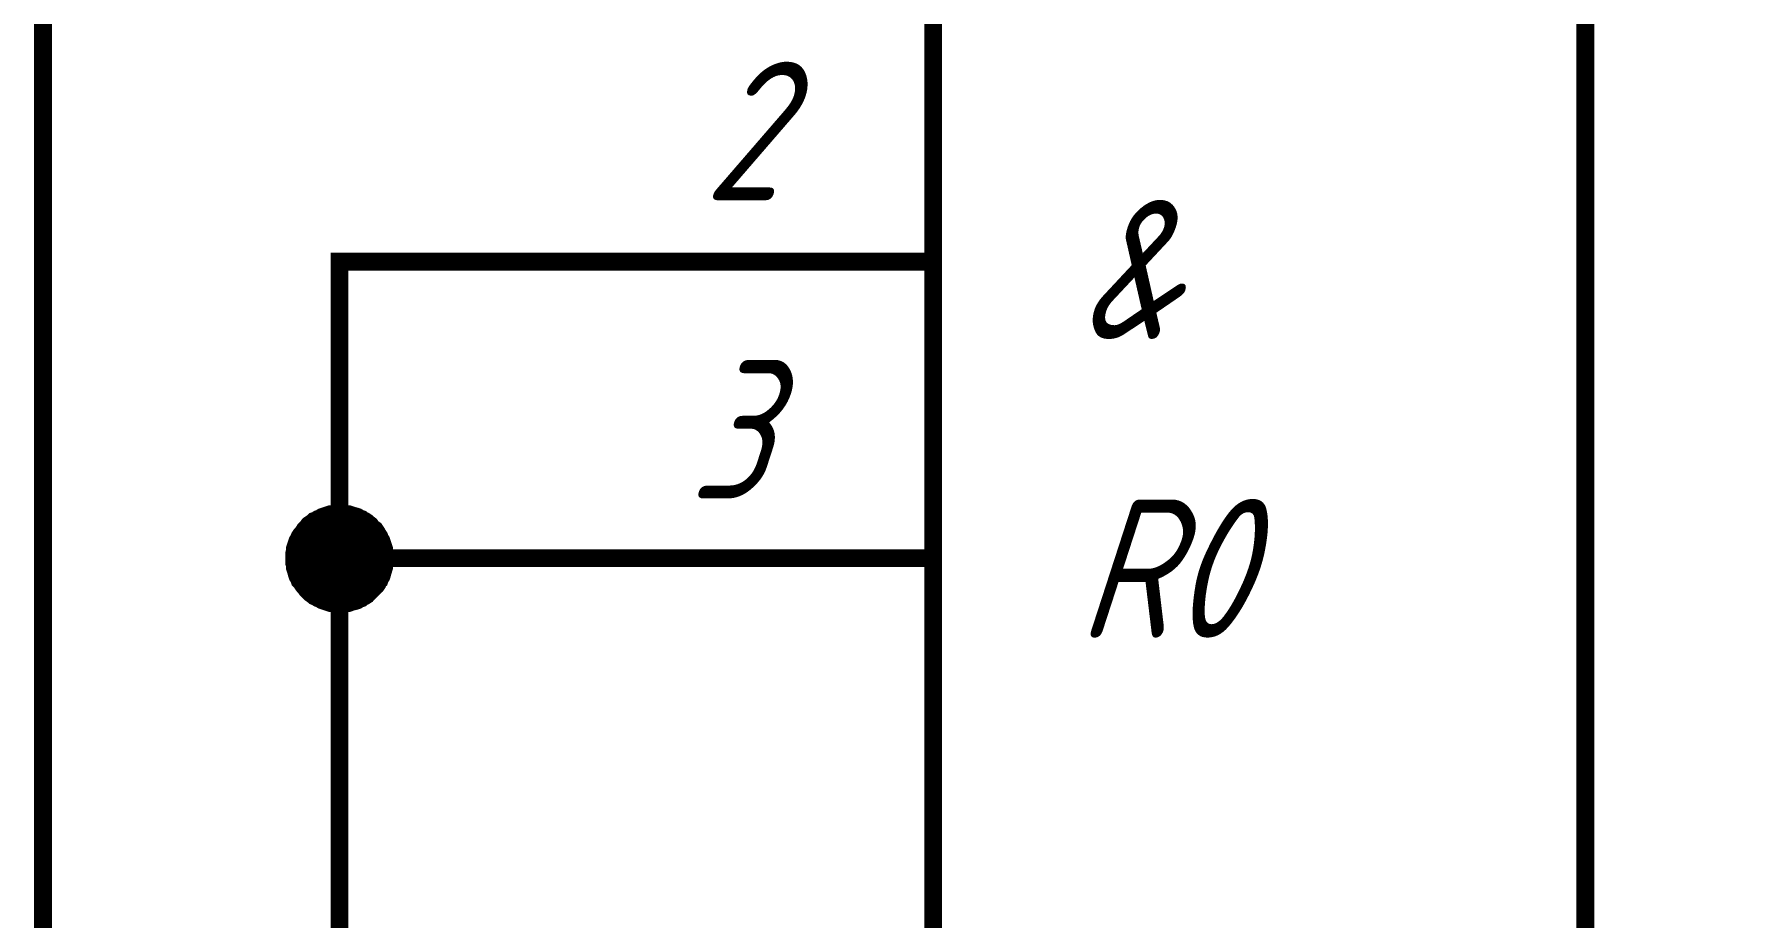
# Model space of a CAD drawing. Header units: millimetres. Extents: x 0 to 420, y 0 to 297.
# Drawn here: x 152.37 to 181.09, y 213.94 to 228.83 of the extents above; entities that cross this region are included whole.
import ezdxf

# ---------------------------------------------------------------- set-up
doc = ezdxf.new("R2010")
doc.units = ezdxf.units.MM
doc.layers.add('Sheet', color=255, linetype='Continuous')
doc.styles.add('GOST', font='', dxfattribs={"oblique": 18})
doc.styles.get('GOST').set_extended_font_data('GOST type A')

msp = doc.modelspace()

# ---------------------------------------------------------------- linework, layer by layer
at = {"layer": 'Sheet'}
for points, const_width in [([(167.515, 199.999), (167.515, 244.996)], 0.3), ([(178.507, 244.996), (178.507, 199.999)], 0.3), ([(162.53, 239.999), (152.515, 239.999), (152.515, 159.999), (226.999, 159.999), (372.485, 159.999), (372.485, 109.983), (369.993, 109.983)], 0.3), ([(157.511, 217.495), (157.511, 219.999), (157.511, 224.996), (162.519, 224.996)], 0.3), ([(167.515, 224.996), (162.519, 224.996)], 0.3), ([(156.748, 219.999), (156.748, 220.032), (156.748, 220.077), (156.759, 220.111), (156.759, 220.156), (156.77, 220.19), (156.781, 220.223), (156.793, 220.257), (156.804, 220.291), (156.826, 220.324), (156.838, 220.358), (156.86, 220.392), (156.882, 220.414), (156.905, 220.448), (156.927, 220.482), (156.95, 220.504), (156.972, 220.527), (156.995, 220.56), (157.028, 220.583), (157.062, 220.605), (157.085, 220.628), (157.118, 220.639), (157.152, 220.661), (157.186, 220.673), (157.219, 220.695), (157.253, 220.706), (157.287, 220.717), (157.32, 220.729), (157.354, 220.74), (157.399, 220.74), (157.433, 220.751), (157.478, 220.751), (157.511, 220.751)], 0.3), ([(156.748, 219.999), (156.748, 220.032), (156.748, 220.077), (156.759, 220.111), (156.759, 220.156), (156.77, 220.19), (156.781, 220.223), (156.793, 220.257), (156.804, 220.291), (156.826, 220.324), (156.838, 220.358), (156.86, 220.392), (156.882, 220.414), (156.905, 220.448), (156.927, 220.482), (156.95, 220.504), (156.972, 220.527), (156.995, 220.56), (157.028, 220.583), (157.062, 220.605), (157.085, 220.628), (157.118, 220.639), (157.152, 220.661), (157.186, 220.673), (157.219, 220.695), (157.253, 220.706), (157.287, 220.717), (157.32, 220.729), (157.354, 220.74), (157.399, 220.74), (157.433, 220.751), (157.478, 220.751), (157.511, 220.751)], 0.3), ([(156.748, 219.999), (156.748, 220.032), (156.748, 220.077), (156.759, 220.111), (156.759, 220.156), (156.77, 220.19), (156.781, 220.223), (156.793, 220.257), (156.804, 220.291), (156.826, 220.324), (156.838, 220.358), (156.86, 220.392), (156.882, 220.414), (156.905, 220.448), (156.927, 220.482), (156.95, 220.504), (156.972, 220.527), (156.995, 220.56), (157.028, 220.583), (157.062, 220.605), (157.085, 220.628), (157.118, 220.639), (157.152, 220.661), (157.186, 220.673), (157.219, 220.695), (157.253, 220.706), (157.287, 220.717), (157.32, 220.729), (157.354, 220.74), (157.399, 220.74), (157.433, 220.751), (157.478, 220.751), (157.511, 220.751)], 0.3), ([(156.748, 219.999), (156.748, 220.032), (156.748, 220.077), (156.759, 220.111), (156.759, 220.156), (156.77, 220.19), (156.781, 220.223), (156.793, 220.257), (156.804, 220.291), (156.826, 220.324), (156.838, 220.358), (156.86, 220.392), (156.882, 220.414), (156.905, 220.448), (156.927, 220.482), (156.95, 220.504), (156.972, 220.527), (156.995, 220.56), (157.028, 220.583), (157.062, 220.605), (157.085, 220.628), (157.118, 220.639), (157.152, 220.661), (157.186, 220.673), (157.219, 220.695), (157.253, 220.706), (157.287, 220.717), (157.32, 220.729), (157.354, 220.74), (157.399, 220.74), (157.433, 220.751), (157.478, 220.751), (157.511, 220.751)], 0.3), ([(156.748, 219.999), (156.748, 220.032), (156.748, 220.077), (156.759, 220.111), (156.759, 220.156), (156.77, 220.19), (156.781, 220.223), (156.793, 220.257), (156.804, 220.291), (156.826, 220.324), (156.838, 220.358), (156.86, 220.392), (156.882, 220.414), (156.905, 220.448), (156.927, 220.482), (156.95, 220.504), (156.972, 220.527), (156.995, 220.56), (157.028, 220.583), (157.062, 220.605), (157.085, 220.628), (157.118, 220.639), (157.152, 220.661), (157.186, 220.673), (157.219, 220.695), (157.253, 220.706), (157.287, 220.717), (157.32, 220.729), (157.354, 220.74), (157.399, 220.74), (157.433, 220.751), (157.478, 220.751), (157.511, 220.751)], 0.0991), ([(156.748, 219.999), (156.748, 220.032), (156.748, 220.077), (156.759, 220.111), (156.759, 220.156), (156.77, 220.19), (156.781, 220.223), (156.793, 220.257), (156.804, 220.291), (156.826, 220.324), (156.838, 220.358), (156.86, 220.392), (156.882, 220.414), (156.905, 220.448), (156.927, 220.482), (156.95, 220.504), (156.972, 220.527), (156.995, 220.56), (157.028, 220.583), (157.062, 220.605), (157.085, 220.628), (157.118, 220.639), (157.152, 220.661), (157.186, 220.673), (157.219, 220.695), (157.253, 220.706), (157.287, 220.717), (157.32, 220.729), (157.354, 220.74), (157.399, 220.74), (157.433, 220.751), (157.478, 220.751), (157.511, 220.751)], 0.0991), ([(156.748, 219.999), (156.748, 220.032), (156.748, 220.077), (156.759, 220.111), (156.759, 220.156), (156.77, 220.19), (156.781, 220.223), (156.793, 220.257), (156.804, 220.291), (156.826, 220.324), (156.838, 220.358), (156.86, 220.392), (156.882, 220.414), (156.905, 220.448), (156.927, 220.482), (156.95, 220.504), (156.972, 220.527), (156.995, 220.56), (157.028, 220.583), (157.062, 220.605), (157.085, 220.628), (157.118, 220.639), (157.152, 220.661), (157.186, 220.673), (157.219, 220.695), (157.253, 220.706), (157.287, 220.717), (157.32, 220.729), (157.354, 220.74), (157.399, 220.74), (157.433, 220.751), (157.478, 220.751), (157.511, 220.751)], 0.0991), ([(156.748, 219.999), (156.748, 220.032), (156.748, 220.077), (156.759, 220.111), (156.759, 220.156), (156.77, 220.19), (156.781, 220.223), (156.793, 220.257), (156.804, 220.291), (156.826, 220.324), (156.838, 220.358), (156.86, 220.392), (156.882, 220.414), (156.905, 220.448), (156.927, 220.482), (156.95, 220.504), (156.972, 220.527), (156.995, 220.56), (157.028, 220.583), (157.062, 220.605), (157.085, 220.628), (157.118, 220.639), (157.152, 220.661), (157.186, 220.673), (157.219, 220.695), (157.253, 220.706), (157.287, 220.717), (157.32, 220.729), (157.354, 220.74), (157.399, 220.74), (157.433, 220.751), (157.478, 220.751), (157.511, 220.751)], 0.0991), ([(157.511, 220.751), (157.511, 220.751)], 0.3), ([(157.511, 220.751), (157.556, 220.751), (157.59, 220.751), (157.624, 220.74), (157.668, 220.74), (157.702, 220.729), (157.736, 220.717), (157.781, 220.706), (157.814, 220.695), (157.848, 220.673), (157.882, 220.661), (157.904, 220.639), (157.938, 220.628), (157.972, 220.605), (157.994, 220.583), (158.028, 220.56), (158.05, 220.527), (158.073, 220.504), (158.106, 220.482), (158.129, 220.448), (158.151, 220.414), (158.162, 220.392), (158.185, 220.358), (158.196, 220.324), (158.219, 220.291), (158.23, 220.257), (158.241, 220.223), (158.252, 220.19), (158.263, 220.156), (158.263, 220.111), (158.275, 220.077), (158.275, 220.032), (158.275, 219.999)], 0.3), ([(157.511, 220.751), (157.511, 220.751)], 0.3), ([(157.511, 220.751), (157.556, 220.751), (157.59, 220.751), (157.624, 220.74), (157.668, 220.74), (157.702, 220.729), (157.736, 220.717), (157.781, 220.706), (157.814, 220.695), (157.848, 220.673), (157.882, 220.661), (157.904, 220.639), (157.938, 220.628), (157.972, 220.605), (157.994, 220.583), (158.028, 220.56), (158.05, 220.527), (158.073, 220.504), (158.106, 220.482), (158.129, 220.448), (158.151, 220.414), (158.162, 220.392), (158.185, 220.358), (158.196, 220.324), (158.219, 220.291), (158.23, 220.257), (158.241, 220.223), (158.252, 220.19), (158.263, 220.156), (158.263, 220.111), (158.275, 220.077), (158.275, 220.032), (158.275, 219.999)], 0.3), ([(157.511, 220.751), (157.511, 220.751)], 0.3), ([(157.511, 220.751), (157.556, 220.751), (157.59, 220.751), (157.624, 220.74), (157.668, 220.74), (157.702, 220.729), (157.736, 220.717), (157.781, 220.706), (157.814, 220.695), (157.848, 220.673), (157.882, 220.661), (157.904, 220.639), (157.938, 220.628), (157.972, 220.605), (157.994, 220.583), (158.028, 220.56), (158.05, 220.527), (158.073, 220.504), (158.106, 220.482), (158.129, 220.448), (158.151, 220.414), (158.162, 220.392), (158.185, 220.358), (158.196, 220.324), (158.219, 220.291), (158.23, 220.257), (158.241, 220.223), (158.252, 220.19), (158.263, 220.156), (158.263, 220.111), (158.275, 220.077), (158.275, 220.032), (158.275, 219.999)], 0.3), ([(157.511, 220.751), (157.511, 220.751)], 0.3), ([(157.511, 220.751), (157.556, 220.751), (157.59, 220.751), (157.624, 220.74), (157.668, 220.74), (157.702, 220.729), (157.736, 220.717), (157.781, 220.706), (157.814, 220.695), (157.848, 220.673), (157.882, 220.661), (157.904, 220.639), (157.938, 220.628), (157.972, 220.605), (157.994, 220.583), (158.028, 220.56), (158.05, 220.527), (158.073, 220.504), (158.106, 220.482), (158.129, 220.448), (158.151, 220.414), (158.162, 220.392), (158.185, 220.358), (158.196, 220.324), (158.219, 220.291), (158.23, 220.257), (158.241, 220.223), (158.252, 220.19), (158.263, 220.156), (158.263, 220.111), (158.275, 220.077), (158.275, 220.032), (158.275, 219.999)], 0.3), ([(157.511, 220.751), (157.511, 220.751)], 0.0991), ([(157.511, 220.751), (157.556, 220.751), (157.59, 220.751), (157.624, 220.74), (157.668, 220.74), (157.702, 220.729), (157.736, 220.717), (157.781, 220.706), (157.814, 220.695), (157.848, 220.673), (157.882, 220.661), (157.904, 220.639), (157.938, 220.628), (157.972, 220.605), (157.994, 220.583), (158.028, 220.56), (158.05, 220.527), (158.073, 220.504), (158.106, 220.482), (158.129, 220.448), (158.151, 220.414), (158.162, 220.392), (158.185, 220.358), (158.196, 220.324), (158.219, 220.291), (158.23, 220.257), (158.241, 220.223), (158.252, 220.19), (158.263, 220.156), (158.263, 220.111), (158.275, 220.077), (158.275, 220.032), (158.275, 219.999)], 0.0991), ([(157.511, 220.751), (157.511, 220.751)], 0.0991), ([(157.511, 220.751), (157.556, 220.751), (157.59, 220.751), (157.624, 220.74), (157.668, 220.74), (157.702, 220.729), (157.736, 220.717), (157.781, 220.706), (157.814, 220.695), (157.848, 220.673), (157.882, 220.661), (157.904, 220.639), (157.938, 220.628), (157.972, 220.605), (157.994, 220.583), (158.028, 220.56), (158.05, 220.527), (158.073, 220.504), (158.106, 220.482), (158.129, 220.448), (158.151, 220.414), (158.162, 220.392), (158.185, 220.358), (158.196, 220.324), (158.219, 220.291), (158.23, 220.257), (158.241, 220.223), (158.252, 220.19), (158.263, 220.156), (158.263, 220.111), (158.275, 220.077), (158.275, 220.032), (158.275, 219.999)], 0.0991), ([(157.511, 220.751), (157.511, 220.751)], 0.0991), ([(157.511, 220.751), (157.556, 220.751), (157.59, 220.751), (157.624, 220.74), (157.668, 220.74), (157.702, 220.729), (157.736, 220.717), (157.781, 220.706), (157.814, 220.695), (157.848, 220.673), (157.882, 220.661), (157.904, 220.639), (157.938, 220.628), (157.972, 220.605), (157.994, 220.583), (158.028, 220.56), (158.05, 220.527), (158.073, 220.504), (158.106, 220.482), (158.129, 220.448), (158.151, 220.414), (158.162, 220.392), (158.185, 220.358), (158.196, 220.324), (158.219, 220.291), (158.23, 220.257), (158.241, 220.223), (158.252, 220.19), (158.263, 220.156), (158.263, 220.111), (158.275, 220.077), (158.275, 220.032), (158.275, 219.999)], 0.0991), ([(157.511, 220.751), (157.511, 220.751)], 0.0991), ([(157.511, 220.751), (157.556, 220.751), (157.59, 220.751), (157.624, 220.74), (157.668, 220.74), (157.702, 220.729), (157.736, 220.717), (157.781, 220.706), (157.814, 220.695), (157.848, 220.673), (157.882, 220.661), (157.904, 220.639), (157.938, 220.628), (157.972, 220.605), (157.994, 220.583), (158.028, 220.56), (158.05, 220.527), (158.073, 220.504), (158.106, 220.482), (158.129, 220.448), (158.151, 220.414), (158.162, 220.392), (158.185, 220.358), (158.196, 220.324), (158.219, 220.291), (158.23, 220.257), (158.241, 220.223), (158.252, 220.19), (158.263, 220.156), (158.263, 220.111), (158.275, 220.077), (158.275, 220.032), (158.275, 219.999)], 0.0991), ([(157.511, 219.235), (157.478, 219.235), (157.433, 219.235), (157.399, 219.246), (157.354, 219.246), (157.32, 219.258), (157.287, 219.269), (157.253, 219.28), (157.219, 219.291), (157.186, 219.314), (157.152, 219.325), (157.118, 219.347), (157.085, 219.359), (157.062, 219.381), (157.028, 219.404), (156.995, 219.437), (156.972, 219.46), (156.95, 219.482), (156.927, 219.516), (156.905, 219.538), (156.882, 219.572), (156.86, 219.606), (156.838, 219.628), (156.826, 219.662), (156.804, 219.696), (156.793, 219.729), (156.781, 219.774), (156.77, 219.808), (156.759, 219.842), (156.759, 219.886), (156.748, 219.92), (156.748, 219.954), (156.748, 219.999)], 0.3), ([(156.748, 219.999), (156.748, 219.999)], 0.3), ([(157.511, 219.235), (157.478, 219.235), (157.433, 219.235), (157.399, 219.246), (157.354, 219.246), (157.32, 219.258), (157.287, 219.269), (157.253, 219.28), (157.219, 219.291), (157.186, 219.314), (157.152, 219.325), (157.118, 219.347), (157.085, 219.359), (157.062, 219.381), (157.028, 219.404), (156.995, 219.437), (156.972, 219.46), (156.95, 219.482), (156.927, 219.516), (156.905, 219.538), (156.882, 219.572), (156.86, 219.606), (156.838, 219.628), (156.826, 219.662), (156.804, 219.696), (156.793, 219.729), (156.781, 219.774), (156.77, 219.808), (156.759, 219.842), (156.759, 219.886), (156.748, 219.92), (156.748, 219.954), (156.748, 219.999)], 0.3), ([(156.748, 219.999), (156.748, 219.999)], 0.3), ([(157.511, 219.235), (157.478, 219.235), (157.433, 219.235), (157.399, 219.246), (157.354, 219.246), (157.32, 219.258), (157.287, 219.269), (157.253, 219.28), (157.219, 219.291), (157.186, 219.314), (157.152, 219.325), (157.118, 219.347), (157.085, 219.359), (157.062, 219.381), (157.028, 219.404), (156.995, 219.437), (156.972, 219.46), (156.95, 219.482), (156.927, 219.516), (156.905, 219.538), (156.882, 219.572), (156.86, 219.606), (156.838, 219.628), (156.826, 219.662), (156.804, 219.696), (156.793, 219.729), (156.781, 219.774), (156.77, 219.808), (156.759, 219.842), (156.759, 219.886), (156.748, 219.92), (156.748, 219.954), (156.748, 219.999)], 0.3), ([(156.748, 219.999), (156.748, 219.999)], 0.3), ([(157.511, 219.235), (157.478, 219.235), (157.433, 219.235), (157.399, 219.246), (157.354, 219.246), (157.32, 219.258), (157.287, 219.269), (157.253, 219.28), (157.219, 219.291), (157.186, 219.314), (157.152, 219.325), (157.118, 219.347), (157.085, 219.359), (157.062, 219.381), (157.028, 219.404), (156.995, 219.437), (156.972, 219.46), (156.95, 219.482), (156.927, 219.516), (156.905, 219.538), (156.882, 219.572), (156.86, 219.606), (156.838, 219.628), (156.826, 219.662), (156.804, 219.696), (156.793, 219.729), (156.781, 219.774), (156.77, 219.808), (156.759, 219.842), (156.759, 219.886), (156.748, 219.92), (156.748, 219.954), (156.748, 219.999)], 0.3), ([(156.748, 219.999), (156.748, 219.999)], 0.3), ([(162.519, 219.999), (157.511, 219.999)], 0.3), ([(158.275, 219.999), (158.275, 219.954), (158.275, 219.92), (158.263, 219.886), (158.263, 219.842), (158.252, 219.808), (158.241, 219.774), (158.23, 219.729), (158.219, 219.696), (158.196, 219.662), (158.185, 219.628), (158.162, 219.606), (158.151, 219.572), (158.129, 219.538), (158.106, 219.516), (158.073, 219.482), (158.05, 219.46), (158.028, 219.437), (157.994, 219.404), (157.972, 219.381), (157.938, 219.359), (157.904, 219.347), (157.882, 219.325), (157.848, 219.314), (157.814, 219.291), (157.781, 219.28), (157.736, 219.269), (157.702, 219.258), (157.668, 219.246), (157.624, 219.246), (157.59, 219.235), (157.556, 219.235), (157.511, 219.235)], 0.3), ([(158.275, 219.999), (158.275, 219.954), (158.275, 219.92), (158.263, 219.886), (158.263, 219.842), (158.252, 219.808), (158.241, 219.774), (158.23, 219.729), (158.219, 219.696), (158.196, 219.662), (158.185, 219.628), (158.162, 219.606), (158.151, 219.572), (158.129, 219.538), (158.106, 219.516), (158.073, 219.482), (158.05, 219.46), (158.028, 219.437), (157.994, 219.404), (157.972, 219.381), (157.938, 219.359), (157.904, 219.347), (157.882, 219.325), (157.848, 219.314), (157.814, 219.291), (157.781, 219.28), (157.736, 219.269), (157.702, 219.258), (157.668, 219.246), (157.624, 219.246), (157.59, 219.235), (157.556, 219.235), (157.511, 219.235)], 0.3), ([(158.275, 219.999), (158.275, 219.954), (158.275, 219.92), (158.263, 219.886), (158.263, 219.842), (158.252, 219.808), (158.241, 219.774), (158.23, 219.729), (158.219, 219.696), (158.196, 219.662), (158.185, 219.628), (158.162, 219.606), (158.151, 219.572), (158.129, 219.538), (158.106, 219.516), (158.073, 219.482), (158.05, 219.46), (158.028, 219.437), (157.994, 219.404), (157.972, 219.381), (157.938, 219.359), (157.904, 219.347), (157.882, 219.325), (157.848, 219.314), (157.814, 219.291), (157.781, 219.28), (157.736, 219.269), (157.702, 219.258), (157.668, 219.246), (157.624, 219.246), (157.59, 219.235), (157.556, 219.235), (157.511, 219.235)], 0.3), ([(158.275, 219.999), (158.275, 219.954), (158.275, 219.92), (158.263, 219.886), (158.263, 219.842), (158.252, 219.808), (158.241, 219.774), (158.23, 219.729), (158.219, 219.696), (158.196, 219.662), (158.185, 219.628), (158.162, 219.606), (158.151, 219.572), (158.129, 219.538), (158.106, 219.516), (158.073, 219.482), (158.05, 219.46), (158.028, 219.437), (157.994, 219.404), (157.972, 219.381), (157.938, 219.359), (157.904, 219.347), (157.882, 219.325), (157.848, 219.314), (157.814, 219.291), (157.781, 219.28), (157.736, 219.269), (157.702, 219.258), (157.668, 219.246), (157.624, 219.246), (157.59, 219.235), (157.556, 219.235), (157.511, 219.235)], 0.3), ([(158.275, 219.999), (158.275, 219.999), (158.275, 219.999), (158.275, 219.999), (158.275, 219.999), (158.275, 219.999), (158.275, 219.999), (158.275, 219.999), (158.275, 219.999), (158.275, 219.999), (158.275, 219.999), (158.275, 219.999), (158.275, 219.999), (158.275, 219.999), (158.275, 219.999), (158.275, 219.999), (158.275, 219.999), (158.275, 219.999), (158.275, 219.999), (158.275, 219.999), (158.275, 219.999), (158.275, 219.999), (158.275, 219.999), (158.275, 219.999), (158.275, 219.999), (158.275, 219.999), (158.275, 219.999), (158.275, 219.999), (158.275, 219.999), (158.275, 219.999), (158.275, 219.999), (158.275, 219.999), (158.275, 219.999)], 0.3), ([(158.275, 219.999), (158.275, 219.999)], 0.3), ([(158.275, 219.999), (158.275, 219.999), (158.275, 219.999), (158.275, 219.999), (158.275, 219.999), (158.275, 219.999), (158.275, 219.999), (158.275, 219.999), (158.275, 219.999), (158.275, 219.999), (158.275, 219.999), (158.275, 219.999), (158.275, 219.999), (158.275, 219.999), (158.275, 219.999), (158.275, 219.999), (158.275, 219.999), (158.275, 219.999), (158.275, 219.999), (158.275, 219.999), (158.275, 219.999), (158.275, 219.999), (158.275, 219.999), (158.275, 219.999), (158.275, 219.999), (158.275, 219.999), (158.275, 219.999), (158.275, 219.999), (158.275, 219.999), (158.275, 219.999), (158.275, 219.999), (158.275, 219.999), (158.275, 219.999)], 0.3), ([(158.275, 219.999), (158.275, 219.999)], 0.3), ([(158.275, 219.999), (158.275, 219.999), (158.275, 219.999), (158.275, 219.999), (158.275, 219.999), (158.275, 219.999), (158.275, 219.999), (158.275, 219.999), (158.275, 219.999), (158.275, 219.999), (158.275, 219.999), (158.275, 219.999), (158.275, 219.999), (158.275, 219.999), (158.275, 219.999), (158.275, 219.999), (158.275, 219.999), (158.275, 219.999), (158.275, 219.999), (158.275, 219.999), (158.275, 219.999), (158.275, 219.999), (158.275, 219.999), (158.275, 219.999), (158.275, 219.999), (158.275, 219.999), (158.275, 219.999), (158.275, 219.999), (158.275, 219.999), (158.275, 219.999), (158.275, 219.999), (158.275, 219.999), (158.275, 219.999)], 0.3), ([(158.275, 219.999), (158.275, 219.999)], 0.3), ([(158.275, 219.999), (158.275, 219.999), (158.275, 219.999), (158.275, 219.999), (158.275, 219.999), (158.275, 219.999), (158.275, 219.999), (158.275, 219.999), (158.275, 219.999), (158.275, 219.999), (158.275, 219.999), (158.275, 219.999), (158.275, 219.999), (158.275, 219.999), (158.275, 219.999), (158.275, 219.999), (158.275, 219.999), (158.275, 219.999), (158.275, 219.999), (158.275, 219.999), (158.275, 219.999), (158.275, 219.999), (158.275, 219.999), (158.275, 219.999), (158.275, 219.999), (158.275, 219.999), (158.275, 219.999), (158.275, 219.999), (158.275, 219.999), (158.275, 219.999), (158.275, 219.999), (158.275, 219.999), (158.275, 219.999)], 0.3), ([(158.275, 219.999), (158.275, 219.999)], 0.3), ([(167.515, 219.999), (162.519, 219.999)], 0.3), ([(157.511, 219.235), (157.478, 219.235), (157.433, 219.235), (157.399, 219.246), (157.354, 219.246), (157.32, 219.258), (157.287, 219.269), (157.253, 219.28), (157.219, 219.291), (157.186, 219.314), (157.152, 219.325), (157.118, 219.347), (157.085, 219.359), (157.062, 219.381), (157.028, 219.404), (156.995, 219.437), (156.972, 219.46), (156.95, 219.482), (156.927, 219.516), (156.905, 219.538), (156.882, 219.572), (156.86, 219.606), (156.838, 219.628), (156.826, 219.662), (156.804, 219.696), (156.793, 219.729), (156.781, 219.774), (156.77, 219.808), (156.759, 219.842), (156.759, 219.886), (156.748, 219.92), (156.748, 219.954), (156.748, 219.999)], 0.0991), ([(156.748, 219.999), (156.748, 219.999)], 0.0991), ([(157.511, 219.235), (157.478, 219.235), (157.433, 219.235), (157.399, 219.246), (157.354, 219.246), (157.32, 219.258), (157.287, 219.269), (157.253, 219.28), (157.219, 219.291), (157.186, 219.314), (157.152, 219.325), (157.118, 219.347), (157.085, 219.359), (157.062, 219.381), (157.028, 219.404), (156.995, 219.437), (156.972, 219.46), (156.95, 219.482), (156.927, 219.516), (156.905, 219.538), (156.882, 219.572), (156.86, 219.606), (156.838, 219.628), (156.826, 219.662), (156.804, 219.696), (156.793, 219.729), (156.781, 219.774), (156.77, 219.808), (156.759, 219.842), (156.759, 219.886), (156.748, 219.92), (156.748, 219.954), (156.748, 219.999)], 0.0991), ([(156.748, 219.999), (156.748, 219.999)], 0.0991), ([(157.511, 219.235), (157.478, 219.235), (157.433, 219.235), (157.399, 219.246), (157.354, 219.246), (157.32, 219.258), (157.287, 219.269), (157.253, 219.28), (157.219, 219.291), (157.186, 219.314), (157.152, 219.325), (157.118, 219.347), (157.085, 219.359), (157.062, 219.381), (157.028, 219.404), (156.995, 219.437), (156.972, 219.46), (156.95, 219.482), (156.927, 219.516), (156.905, 219.538), (156.882, 219.572), (156.86, 219.606), (156.838, 219.628), (156.826, 219.662), (156.804, 219.696), (156.793, 219.729), (156.781, 219.774), (156.77, 219.808), (156.759, 219.842), (156.759, 219.886), (156.748, 219.92), (156.748, 219.954), (156.748, 219.999)], 0.0991), ([(156.748, 219.999), (156.748, 219.999)], 0.0991), ([(157.511, 219.235), (157.478, 219.235), (157.433, 219.235), (157.399, 219.246), (157.354, 219.246), (157.32, 219.258), (157.287, 219.269), (157.253, 219.28), (157.219, 219.291), (157.186, 219.314), (157.152, 219.325), (157.118, 219.347), (157.085, 219.359), (157.062, 219.381), (157.028, 219.404), (156.995, 219.437), (156.972, 219.46), (156.95, 219.482), (156.927, 219.516), (156.905, 219.538), (156.882, 219.572), (156.86, 219.606), (156.838, 219.628), (156.826, 219.662), (156.804, 219.696), (156.793, 219.729), (156.781, 219.774), (156.77, 219.808), (156.759, 219.842), (156.759, 219.886), (156.748, 219.92), (156.748, 219.954), (156.748, 219.999)], 0.0991), ([(156.748, 219.999), (156.748, 219.999)], 0.0991), ([(158.275, 219.999), (158.275, 219.954), (158.275, 219.92), (158.263, 219.886), (158.263, 219.842), (158.252, 219.808), (158.241, 219.774), (158.23, 219.729), (158.219, 219.696), (158.196, 219.662), (158.185, 219.628), (158.162, 219.606), (158.151, 219.572), (158.129, 219.538), (158.106, 219.516), (158.073, 219.482), (158.05, 219.46), (158.028, 219.437), (157.994, 219.404), (157.972, 219.381), (157.938, 219.359), (157.904, 219.347), (157.882, 219.325), (157.848, 219.314), (157.814, 219.291), (157.781, 219.28), (157.736, 219.269), (157.702, 219.258), (157.668, 219.246), (157.624, 219.246), (157.59, 219.235), (157.556, 219.235), (157.511, 219.235)], 0.0991), ([(158.275, 219.999), (158.275, 219.954), (158.275, 219.92), (158.263, 219.886), (158.263, 219.842), (158.252, 219.808), (158.241, 219.774), (158.23, 219.729), (158.219, 219.696), (158.196, 219.662), (158.185, 219.628), (158.162, 219.606), (158.151, 219.572), (158.129, 219.538), (158.106, 219.516), (158.073, 219.482), (158.05, 219.46), (158.028, 219.437), (157.994, 219.404), (157.972, 219.381), (157.938, 219.359), (157.904, 219.347), (157.882, 219.325), (157.848, 219.314), (157.814, 219.291), (157.781, 219.28), (157.736, 219.269), (157.702, 219.258), (157.668, 219.246), (157.624, 219.246), (157.59, 219.235), (157.556, 219.235), (157.511, 219.235)], 0.0991), ([(158.275, 219.999), (158.275, 219.954), (158.275, 219.92), (158.263, 219.886), (158.263, 219.842), (158.252, 219.808), (158.241, 219.774), (158.23, 219.729), (158.219, 219.696), (158.196, 219.662), (158.185, 219.628), (158.162, 219.606), (158.151, 219.572), (158.129, 219.538), (158.106, 219.516), (158.073, 219.482), (158.05, 219.46), (158.028, 219.437), (157.994, 219.404), (157.972, 219.381), (157.938, 219.359), (157.904, 219.347), (157.882, 219.325), (157.848, 219.314), (157.814, 219.291), (157.781, 219.28), (157.736, 219.269), (157.702, 219.258), (157.668, 219.246), (157.624, 219.246), (157.59, 219.235), (157.556, 219.235), (157.511, 219.235)], 0.0991), ([(158.275, 219.999), (158.275, 219.954), (158.275, 219.92), (158.263, 219.886), (158.263, 219.842), (158.252, 219.808), (158.241, 219.774), (158.23, 219.729), (158.219, 219.696), (158.196, 219.662), (158.185, 219.628), (158.162, 219.606), (158.151, 219.572), (158.129, 219.538), (158.106, 219.516), (158.073, 219.482), (158.05, 219.46), (158.028, 219.437), (157.994, 219.404), (157.972, 219.381), (157.938, 219.359), (157.904, 219.347), (157.882, 219.325), (157.848, 219.314), (157.814, 219.291), (157.781, 219.28), (157.736, 219.269), (157.702, 219.258), (157.668, 219.246), (157.624, 219.246), (157.59, 219.235), (157.556, 219.235), (157.511, 219.235)], 0.0991), ([(158.275, 219.999), (158.275, 219.999), (158.275, 219.999), (158.275, 219.999), (158.275, 219.999), (158.275, 219.999), (158.275, 219.999), (158.275, 219.999), (158.275, 219.999), (158.275, 219.999), (158.275, 219.999), (158.275, 219.999), (158.275, 219.999), (158.275, 219.999), (158.275, 219.999), (158.275, 219.999), (158.275, 219.999), (158.275, 219.999), (158.275, 219.999), (158.275, 219.999), (158.275, 219.999), (158.275, 219.999), (158.275, 219.999), (158.275, 219.999), (158.275, 219.999), (158.275, 219.999), (158.275, 219.999), (158.275, 219.999), (158.275, 219.999), (158.275, 219.999), (158.275, 219.999), (158.275, 219.999), (158.275, 219.999)], 0.0991), ([(158.275, 219.999), (158.275, 219.999)], 0.0991), ([(158.275, 219.999), (158.275, 219.999), (158.275, 219.999), (158.275, 219.999), (158.275, 219.999), (158.275, 219.999), (158.275, 219.999), (158.275, 219.999), (158.275, 219.999), (158.275, 219.999), (158.275, 219.999), (158.275, 219.999), (158.275, 219.999), (158.275, 219.999), (158.275, 219.999), (158.275, 219.999), (158.275, 219.999), (158.275, 219.999), (158.275, 219.999), (158.275, 219.999), (158.275, 219.999), (158.275, 219.999), (158.275, 219.999), (158.275, 219.999), (158.275, 219.999), (158.275, 219.999), (158.275, 219.999), (158.275, 219.999), (158.275, 219.999), (158.275, 219.999), (158.275, 219.999), (158.275, 219.999), (158.275, 219.999)], 0.0991), ([(158.275, 219.999), (158.275, 219.999)], 0.0991), ([(158.275, 219.999), (158.275, 219.999), (158.275, 219.999), (158.275, 219.999), (158.275, 219.999), (158.275, 219.999), (158.275, 219.999), (158.275, 219.999), (158.275, 219.999), (158.275, 219.999), (158.275, 219.999), (158.275, 219.999), (158.275, 219.999), (158.275, 219.999), (158.275, 219.999), (158.275, 219.999), (158.275, 219.999), (158.275, 219.999), (158.275, 219.999), (158.275, 219.999), (158.275, 219.999), (158.275, 219.999), (158.275, 219.999), (158.275, 219.999), (158.275, 219.999), (158.275, 219.999), (158.275, 219.999), (158.275, 219.999), (158.275, 219.999), (158.275, 219.999), (158.275, 219.999), (158.275, 219.999), (158.275, 219.999)], 0.0991), ([(158.275, 219.999), (158.275, 219.999)], 0.0991), ([(158.275, 219.999), (158.275, 219.999), (158.275, 219.999), (158.275, 219.999), (158.275, 219.999), (158.275, 219.999), (158.275, 219.999), (158.275, 219.999), (158.275, 219.999), (158.275, 219.999), (158.275, 219.999), (158.275, 219.999), (158.275, 219.999), (158.275, 219.999), (158.275, 219.999), (158.275, 219.999), (158.275, 219.999), (158.275, 219.999), (158.275, 219.999), (158.275, 219.999), (158.275, 219.999), (158.275, 219.999), (158.275, 219.999), (158.275, 219.999), (158.275, 219.999), (158.275, 219.999), (158.275, 219.999), (158.275, 219.999), (158.275, 219.999), (158.275, 219.999), (158.275, 219.999), (158.275, 219.999), (158.275, 219.999)], 0.0991), ([(158.275, 219.999), (158.275, 219.999)], 0.0991), ([(157.511, 217.495), (157.511, 212.419)], 0.3)]:
    msp.add_lwpolyline(points, dxfattribs=dict(at, const_width=const_width))
at = {"layer": 'Sheet', "const_width": 0.762}
msp.add_lwpolyline([(157.119, 220, 1), (157.881, 220, 1)], format="xyb", close=True, dxfattribs=at)

# ---------------------------------------------------------------- texts
at = {"layer": 'Sheet', "style": 'GOST', "oblique": 18}
for s, height, p in [('2', 2.336, (163.645, 226.029)), ('&', 2.336, (169.94, 223.693)), ('3', 2.336, (163.394, 220.998)), ('R0', 2.3358, (169.94, 218.662))]:
    msp.add_text(s, height=height, dxfattribs=at).set_placement(p)

doc.saveas('drawing.dxf')
